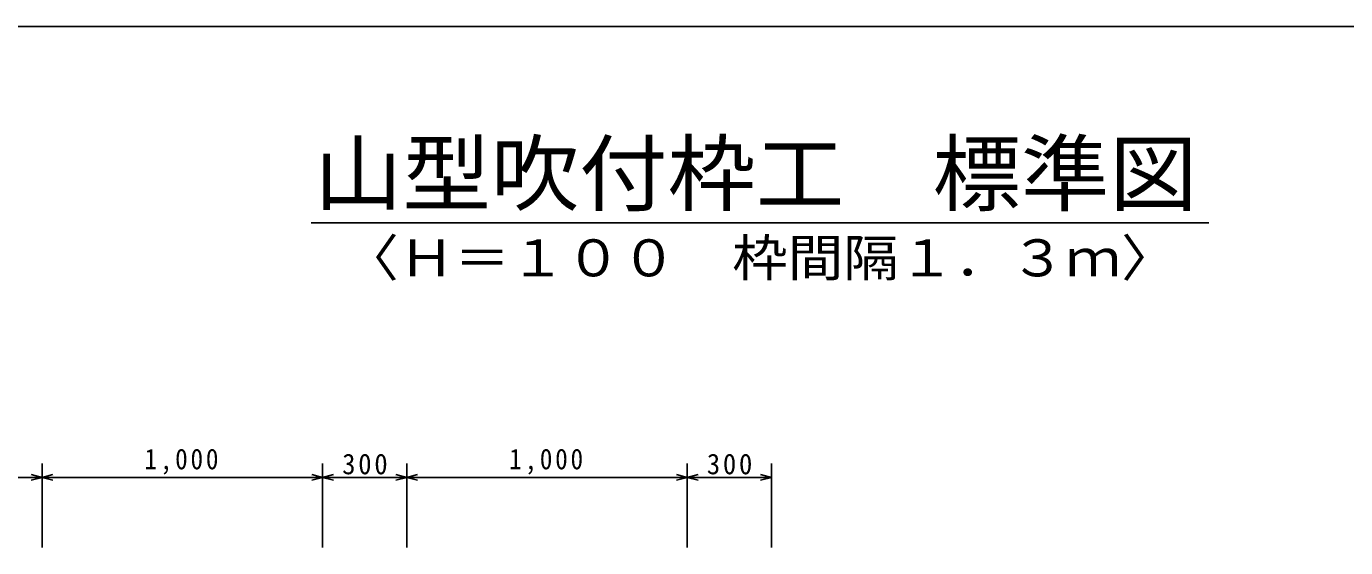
# Model space of a CAD drawing. Units: millimetres at full size, sheet at 1:20; details may follow other scales. Extents: x -7610 to 7610, y -5340 to 5340.
# Drawn here: x -2616 to 2087, y 3484 to 5340 of the extents above; entities that cross this region are included whole.
import ezdxf
from ezdxf.enums import TextEntityAlignment as Align

# ---------------------------------------------------------------- set-up
doc = ezdxf.new("R2010")
doc.units = ezdxf.units.MM
doc.header["$LTSCALE"] = 20
doc.layers.add('0-6_寸法', color=7, linetype='Continuous')
doc.layers.add('3-0', color=2, linetype='Continuous')
doc.styles.add('HGPｺﾞｼｯｸE', font='')
doc.styles.add('ＭＳ ゴシック', font='')
doc.styles.get('HGPｺﾞｼｯｸE').set_extended_font_data('HGPｺﾞｼｯｸE')
doc.styles.get('ＭＳ ゴシック').set_extended_font_data('MS Gothic')

msp = doc.modelspace()

# ---------------------------------------------------------------- linework, layer by layer
at = {"layer": '0-6_寸法'}
for p, q in [((-2560, 3783.63), (-2560, 3483.63)), ((-1560, 3783.63), (-1560, 3483.63)), ((-1260, 3783.63), (-1260, 3483.63)), ((-260, 3783.63), (-260, 3483.63)), ((40, 3783.63), (40, 3483.63)), ((-2560, 3733.63), (-2598.64, 3743.98)), ((-2560, 3733.63), (-2598.64, 3723.27)), ((-2560, 3733.63), (-2521.36, 3743.98)), ((-2560, 3733.63), (-2521.36, 3723.27)), ((-1560, 3733.63), (-1598.64, 3743.98)), ((-1560, 3733.63), (-1598.64, 3723.27)), ((-1560, 3733.63), (-1521.36, 3723.27)), ((-1260, 3733.63), (-1298.64, 3743.98)), ((-1260, 3733.63), (-1298.64, 3723.27)), ((-1260, 3733.63), (-1221.36, 3743.98)), ((-1260, 3733.63), (-1221.36, 3723.27)), ((-260, 3733.63), (-298.64, 3743.98)), ((-260, 3733.63), (-298.64, 3723.27)), ((-260, 3733.63), (-221.36, 3743.98)), ((-260, 3733.63), (40, 3733.63)), ((-260, 3733.63), (-221.36, 3723.27)), ((40, 3733.63), (1.36, 3743.98)), ((40, 3733.63), (1.36, 3723.27))]:
    msp.add_line(p, q, dxfattribs=at)
for points in [[(-2860, 3733.63), (-2560, 3733.63), (-1560, 3733.63), (-1521.36, 3743.98)], [(-1560, 3733.63), (-1260, 3733.63), (-260, 3733.63)]]:
    msp.add_lwpolyline(points, dxfattribs=at)
at = {"layer": '3-0', "color": 1}
msp.add_line((7610, 5340), (-7610, 5340), dxfattribs=at)
at = {"layer": '3-0', "color": 3}
msp.add_line((1600, 4640), (-1600, 4640), dxfattribs=at)

# ---------------------------------------------------------------- texts
at = {"layer": '0-6_寸法', "color": 3, "char_height": 73.31, "attachment_point": 7, "style": 'ＭＳ ゴシック'}
for s, insert in [('\\T1.22;\\W0.9;1,000', (-2195, 3743.63)), ('\\T1.21;\\W0.95;300', (-1490, 3743.63)), ('\\T1.22;\\W0.9;1,000', (-895, 3743.63)), ('\\T1.21;\\W0.95;300', (-190, 3743.63))]:
    msp.add_mtext(s, dxfattribs=dict(at, insert=insert))
at = {"layer": '3-0', "color": 6}
for s, height, style, width, p in [('山型吹付枠工\u3000標準図', 219.9, 'ＭＳ ゴシック', 1.05, (-1590, 4640)), (' 〈Ｈ＝１００\u3000枠間隔１．３ｍ〉', 132, 'HGPｺﾞｼｯｸE', 1.1, (-1540, 4410))]:
    msp.add_text(s, height=height, dxfattribs=dict(at, style=style, width=width)).set_placement(p, align=Align.BOTTOM_LEFT)

doc.saveas('drawing.dxf')
